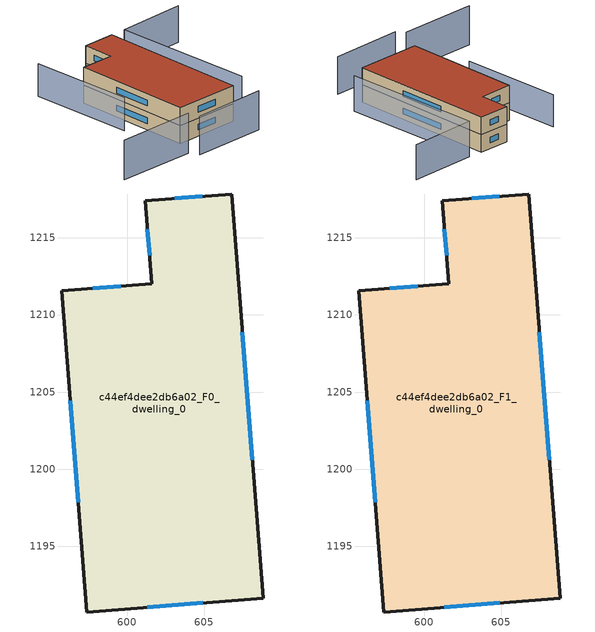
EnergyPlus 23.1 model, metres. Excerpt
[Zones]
c44ef4dee2db6a02_F0_dwelling_0
 floor ground (EU_floor_Construction): 606.78,1217.85 608.83,1191.62 597.39,1190.73 595.76,1211.56 601.6,1212.02 601.18,1217.41 z0
 wall outside (EU_wall_Construction): 608.83,1191.62 606.78,1217.85 601.18,1217.41 601.6,1212.02 595.76,1211.56 597.39,1190.73 608.83,1191.62 z0:3
 window (EU_Window_Construction): 608.13,1200.6 607.48,1208.87 / 601.3,1191.03 604.91,1191.31 / 596.32,1204.43 596.83,1197.86 / 599.6,1211.86 597.76,1211.72 / 601.32,1215.57 601.45,1213.87 / 604.86,1217.7 603.1,1217.56 z1.03:1.97
c44ef4dee2db6a02_F1_dwelling_0
 floor to c44ef4dee2db6a02_F0_dwelling_0 (EU_floor_Construction): 606.78,1217.85 608.83,1191.62 597.38,1190.73 595.76,1211.56 601.6,1212.02 601.18,1217.41 z3
 wall outside (EU_wall_Construction): 608.83,1191.62 606.78,1217.85 601.18,1217.41 601.6,1212.02 595.76,1211.56 597.39,1190.73 608.83,1191.62 z3:6
 window (EU_Window_Construction): 608.13,1200.6 607.48,1208.87 / 601.3,1191.03 604.91,1191.31 / 596.32,1204.43 596.83,1197.86 / 599.6,1211.86 597.76,1211.72 / 601.32,1215.57 601.45,1213.87 / 604.86,1217.7 603.1,1217.56 z4.03:4.97
 roof outside (EU_roof_Construction): 608.83,1191.62 606.78,1217.85 601.18,1217.41 601.6,1212.02 595.76,1211.56 597.39,1190.73 z6
shading: 582.24,1186.15 596.07,1187.23 z0:6.7; 597.06,1185.67 609.85,1186.83 z0:6.5; 592.06,1217.9 593.97,1199.86 z0:5.5; 611.94,1193.3 609.27,1217.8 / 609.27,1217.8 621.19,1219.1 z0:6.1
[Building]
EU S2 Campaign: North Axis=0; Terrain=City; Solar Distribution=FullExterior
[Site:Location]
Cape.Town.Intl.AP: Latitude=-33.965; Longitude=18.602; Time Zone=2; Elevation=46
[SizingPeriod:WeatherFileDays]
AnnualSizingPeriod: Begin Month=1; Begin Day of Month=1; End Month=12; End Day of Month=31; Day of Week for Start Day=Monday; Use Weather File Daylight Saving Period=No; Use Weather File Rain and Snow Indicators=No
[MATERIAL]
EU_InternalMass_Material: Roughness=MediumRough; Thickness=0.1; Conductivity=1; Density=1800; Specific Heat=900; Thermal Absorptance=0.9; Solar Absorptance=0.7; Visible Absorptance=0.7
[MATERIAL:NOMASS] Roughness=MediumRough; Thermal Absorptance=0.9; Solar Absorptance=0.7; Visible Absorptance=0.7
Name | Thermal Resistance
EU_wall_NoMass | 0.493876
EU_roof_NoMass | 0.449382
EU_floor_NoMass | 1.25
[WINDOWMATERIAL:SIMPLEGLAZINGSYSTEM]
EU_Window_SimpleGlazing: UFactor=4.4; Solar Heat Gain Coefficient=0.85; Visible Transmittance=0.85
[CONSTRUCTION]
EU_wall_Construction: EU_wall_NoMass
EU_roof_Construction: EU_roof_NoMass
EU_floor_Construction: EU_floor_NoMass
EU_Window_Construction: EU_Window_SimpleGlazing
EU_InternalMass_Construction: EU_InternalMass_Material
[ZONE] Type=1; Multiplier=1; Ceiling Height=autocalculate; Volume=810.909; Floor Area=autocalculate; Part of Total Floor Area=Yes
c44ef4dee2db6a02_F0_dwelling_0; c44ef4dee2db6a02_F1_dwelling_0
[INTERNALMASS] Construction=EU_InternalMass_Construction; Surface Area=270.303
Name | Zone or ZoneList
c44ef4dee2db6a02_F0_dwelling_0_EU_InternalMass | c44ef4dee2db6a02_F0_dwelling_0
c44ef4dee2db6a02_F1_dwelling_0_EU_InternalMass | c44ef4dee2db6a02_F1_dwelling_0
[OTHEREQUIPMENT] Fuel Type=Electricity; Design Level Calculation Method=Watts/Area; Power per Zone Floor Area=1; Fraction Latent=0; Fraction Radiant=0; Fraction Lost=0; Carbon Dioxide Generation Rate=0; EndUse Subcategory=EU_Step8_InternalGains
Name | Zone or ZoneList or Space or SpaceList | Schedule
EU_Step8_InternalGain_c44ef4dee2db6a02_F0_dwelling_0_f000 | c44ef4dee2db6a02_F0_dwelling_0 | EU_Step8_GainSchedule_c44ef4dee2db6a02_F0_dwelling_0_f000
EU_Step8_InternalGain_c44ef4dee2db6a02_F1_dwelling_0_f000 | c44ef4dee2db6a02_F1_dwelling_0 | EU_Step8_GainSchedule_c44ef4dee2db6a02_F1_dwelling_0_f000
[ZONEVENTILATION:DESIGNFLOWRATE] Schedule=EU_AlwaysOn; Design Flow Rate Calculation Method=AirChanges/Hour; Air Changes per Hour=0.64; Ventilation Type=Natural; Fan Pressure Rise=0; Fan Total Efficiency=1; Constant Term Coefficient=1; Temperature Term Coefficient=0; Velocity Term Coefficient=0; Velocity Squared Term Coefficient=0; Minimum Indoor Temperature=-100; Maximum Indoor Temperature=100; Delta Temperature=-100; Minimum Outdoor Temperature=-100; Maximum Outdoor Temperature=100; Maximum Wind Speed=40
Name | Zone or ZoneList or Space or SpaceList
EU_ConstantAir_c44ef4dee2db6a02_F0_dwelling_0 | c44ef4dee2db6a02_F0_dwelling_0
EU_ConstantAir_c44ef4dee2db6a02_F1_dwelling_0 | c44ef4dee2db6a02_F1_dwelling_0
[HVACTEMPLATE:THERMOSTAT] Constant Heating Setpoint=20; Constant Cooling Setpoint=50
EU_HeatOnly_c44ef4dee2db6a02_F0_dwelling_0; EU_HeatOnly_c44ef4dee2db6a02_F1_dwelling_0
[HVACTEMPLATE:ZONE:IDEALLOADSAIRSYSTEM] System Availability Schedule=EU_AlwaysOn; Maximum Heating Supply Air Temperature=50; Minimum Cooling Supply Air Temperature=13; Maximum Heating Supply Air Humidity Ratio=0.0156; Minimum Cooling Supply Air Humidity Ratio=0.0077; Heating Limit=NoLimit; Cooling Limit=NoLimit; Heating Availability Schedule=EU_AlwaysOn; Cooling Availability Schedule=EU_CoolingOff; Dehumidification Control Type=ConstantSensibleHeatRatio; Cooling Sensible Heat Ratio=0.7; Dehumidification Setpoint=60; Humidification Control Type=None; Humidification Setpoint=30; Outdoor Air Method=None; Outdoor Air Flow Rate per Person=0.00944; Outdoor Air Flow Rate per Zone Floor Area=0; Outdoor Air Flow Rate per Zone=0; Demand Controlled Ventilation Type=None; Outdoor Air Economizer Type=NoEconomizer; Heat Recovery Type=None; Sensible Heat Recovery Effectiveness=0.7; Latent Heat Recovery Effectiveness=0.65
Name | Template Thermostat
c44ef4dee2db6a02_F0_dwelling_0 | EU_HeatOnly_c44ef4dee2db6a02_F0_dwelling_0
c44ef4dee2db6a02_F1_dwelling_0 | EU_HeatOnly_c44ef4dee2db6a02_F1_dwelling_0
[SIZING:ZONE] Zone Cooling Design Supply Air Temperature Input Method=SupplyAirTemperature; Zone Cooling Design Supply Air Temperature=13; Zone Heating Design Supply Air Temperature Input Method=SupplyAirTemperature; Zone Heating Design Supply Air Temperature=50; Zone Cooling Design Supply Air Humidity Ratio=0.008; Zone Heating Design Supply Air Humidity Ratio=0.008; Cooling Design Air Flow Method=DesignDay; Cooling Design Air Flow Rate=0; Cooling Minimum Air Flow per Zone Floor Area=0.000762; Cooling Minimum Air Flow=0; Cooling Minimum Air Flow Fraction=0.2; Heating Design Air Flow Method=DesignDay; Heating Design Air Flow Rate=0; Heating Maximum Air Flow per Zone Floor Area=0.002032; Heating Maximum Air Flow=0.141576; Heating Maximum Air Flow Fraction=0.3; Account for Dedicated Outdoor Air System=No; Dedicated Outdoor Air System Control Strategy=NeutralSupplyAir; Dedicated Outdoor Air Low Setpoint Temperature for Design=autosize; Dedicated Outdoor Air High Setpoint Temperature for Design=autosize; Zone Load Sizing Method=Sensible Load Only No Latent Load; Zone Latent Cooling Design Supply Air Humidity Ratio Input Method=HumidityRatioDifference; Zone Cooling Design Supply Air Humidity Ratio Difference=0.005; Zone Latent Heating Design Supply Air Humidity Ratio Input Method=HumidityRatioDifference; Zone Humidification Design Supply Air Humidity Ratio Difference=0.005
c44ef4dee2db6a02_F0_dwelling_0; c44ef4dee2db6a02_F1_dwelling_0
[SCHEDULE:CONSTANT]
Name | Hourly Value
EU_AlwaysOn | 1
EU_CoolingOff | 0
[SCHEDULE:FILE] Column Number=1; Rows to Skip at Top=0; Number of Hours of Data=8760; Column Separator=Comma; Interpolate to Timestep=No; Minutes per Item=60; Adjust Schedule for Daylight Savings=Yes
Name | File
EU_Step8_GainSchedule_c44ef4dee2db6a02_F0_dwelling_0_f000 | ../../schedules/c44ef4dee2db6a02/c44ef4dee2db6a02_F0_dwelling_0_f000_gain.csv
EU_Step8_GainSchedule_c44ef4dee2db6a02_F1_dwelling_0_f000 | ../../schedules/c44ef4dee2db6a02/c44ef4dee2db6a02_F1_dwelling_0_f000_gain.csv
